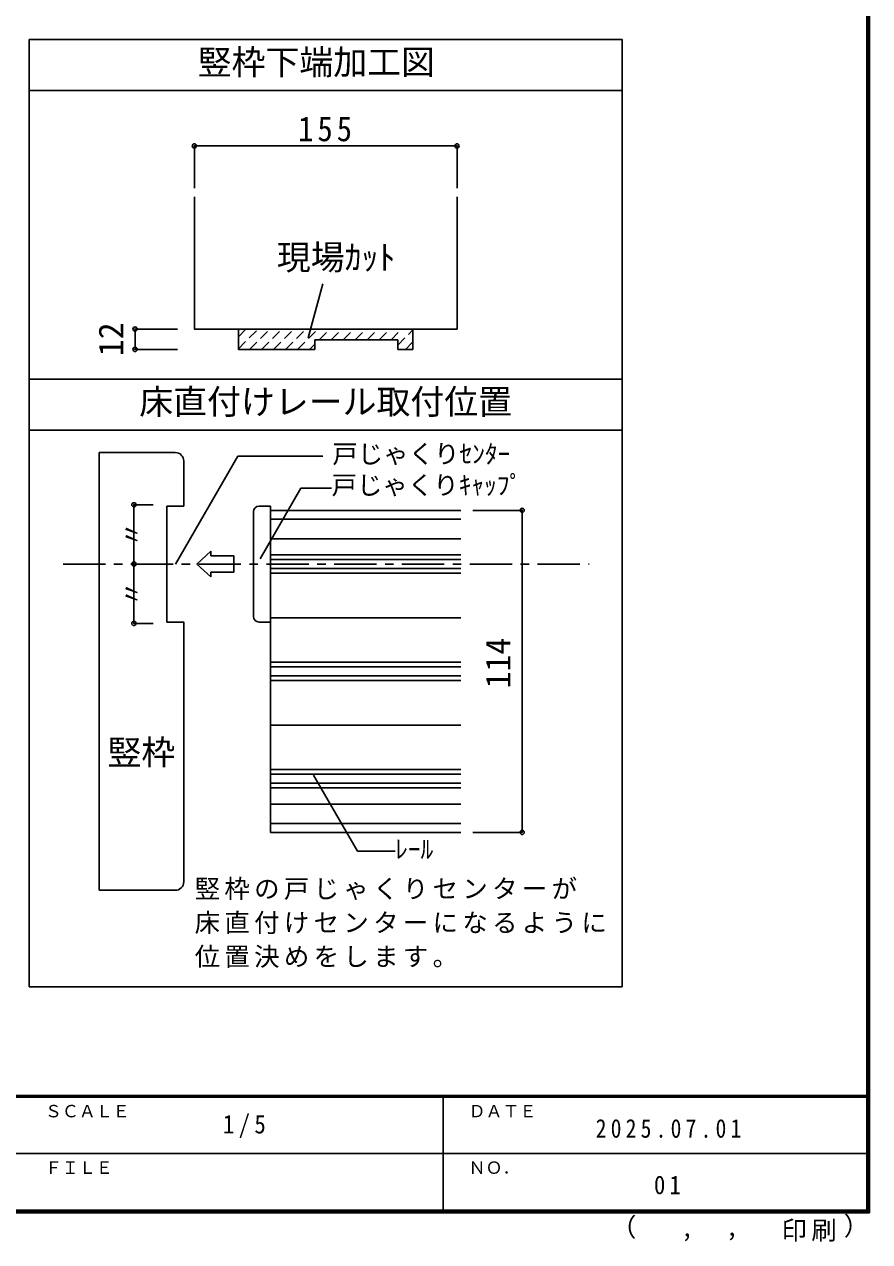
# Model space of a CAD drawing. Units: millimetres at full size, sheet at 1:5, with parts at other scales. Extents: x -973 to 977, y -718 to 696.
# Drawn here: x 478 to 977, y -718 to 0 of the extents above; entities that cross this region are included whole.
import ezdxf
from ezdxf.enums import TextEntityAlignment as Align

# ---------------------------------------------------------------- set-up
doc = ezdxf.new("R2010")
doc.units = ezdxf.units.MM
doc.header["$LTSCALE"] = 5
doc.header["$PDMODE"] = 32
doc.header["$PDSIZE"] = 2.5
doc.linetypes.add('CHAIN1', pattern=[8, 5, -1, 1, -1])
doc.linetypes.add('DASHED1', pattern=[1.8, 1.2, -0.6])
for name, color, linetype in [('0-4_枠', 3, 'Continuous'), ('0-A_文字', 7, 'Continuous'), ('0-B_寸法', 7, 'Continuous'), ('0-C_ハッチ', 4, 'Continuous'), ('2-1_通り芯', 4, 'CHAIN1'), ('2-4_枠', 3, 'Continuous'), ('2-7_金物', 7, 'Continuous'), ('2-A_寸法', 7, 'Continuous'), ('2-B_ﾊｯﾁ', 4, 'Continuous'), ('F-1_枠', 6, 'Continuous'), ('F-A_文字', 7, 'Continuous')]:
    doc.layers.add(name, color=color, linetype=linetype)
doc.styles.add('ＭＳ ゴシック', font='')
doc.styles.get('ＭＳ ゴシック').set_extended_font_data('MS Gothic')

msp = doc.modelspace()

# ---------------------------------------------------------------- linework, layer by layer
at = {"layer": '0-4_枠'}
for p, q in [((733.153, -101.21), (733.153, -179.329)), ((707.153, -179.329), (707.153, -191.329)), ((649.153, -191.329), (649.153, -185.629)), ((698.153, -185.629), (649.153, -185.629)), ((698.153, -191.329), (698.153, -185.629)), ((698.153, -191.329), (707.153, -191.329))]:
    msp.add_line(p, q, dxfattribs=at)
for points in [[(578.153, -101.21), (578.153, -179.329), (733.153, -179.329)], [(604.153, -179.329), (604.153, -191.329), (649.153, -191.329)]]:
    msp.add_lwpolyline(points, dxfattribs=at)
at = {"layer": '0-A_文字', "color": 3}
for p, q in [((480.653, -567.5), (480.653, -8.5)), ((830.653, -38.5), (480.653, -38.5)), ((830.653, -208.912), (480.653, -208.912)), ((480.653, -238.912), (830.653, -238.912)), ((480.653, -567.5), (830.653, -567.5))]:
    msp.add_line(p, q, dxfattribs=at)
at = {"layer": '0-A_文字'}
msp.add_line((645.395, -184.468), (653.904, -152.712), dxfattribs=at)
at = {"layer": '0-A_文字', "color": 3}
msp.add_lwpolyline([(830.653, -567.5), (830.653, -8.5), (480.653, -8.5)], dxfattribs=at)
at = {"layer": '0-B_寸法', "color": 4}
for p, q in [((578.153, -71.21), (733.153, -71.21)), ((578.153, -71.21), (578.153, -96.21)), ((733.153, -71.21), (733.153, -96.21)), ((543.153, -179.329), (543.153, -191.329)), ((568.153, -179.329), (543.153, -179.329)), ((568.153, -191.329), (543.153, -191.329))]:
    msp.add_line(p, q, dxfattribs=at)
at = {"layer": '0-B_寸法'}
for p in [(578.153, -71.21), (733.153, -71.21), (543.153, -179.329), (543.153, -191.329)]:
    msp.add_point(p, dxfattribs=at)
at = {"layer": '0-C_ハッチ', "linetype": 'DASHED1'}
for p, q in [((604.153, -183.819), (608.642, -179.329)), ((604.153, -190.89), (615.713, -179.329)), ((610.785, -191.329), (622.785, -179.329)), ((617.856, -191.329), (629.856, -179.329)), ((624.927, -191.329), (636.927, -179.329)), ((631.998, -191.329), (643.998, -179.329)), ((639.069, -191.329), (651.069, -179.329)), ((651.84, -185.629), (658.14, -179.329)), ((658.911, -185.629), (665.211, -179.329)), ((665.982, -185.629), (672.282, -179.329)), ((673.053, -185.629), (679.353, -179.329)), ((680.124, -185.629), (686.424, -179.329)), ((687.195, -185.629), (693.495, -179.329)), ((694.266, -185.629), (700.566, -179.329)), ((698.153, -188.813), (707.153, -179.813)), ((646.14, -191.329), (649.153, -188.316)), ((702.708, -191.329), (707.153, -186.885))]:
    msp.add_line(p, q, dxfattribs=at)
at = {"layer": '2-1_通り芯'}
msp.add_line((500.653, -318.01), (811.216, -318.01), dxfattribs=at)
at = {"layer": '2-4_枠'}
for p, q in [((566.897, -252.176), (521.897, -252.176)), ((521.897, -252.176), (521.897, -510.51)), ((571.897, -257.176), (571.897, -283.843)), ((561.897, -283.843), (571.897, -283.843)), ((561.897, -283.843), (561.897, -352.176)), ((566.897, -510.51), (521.897, -510.51))]:
    msp.add_line(p, q, dxfattribs=at)
msp.add_lwpolyline([(571.897, -505.51), (571.897, -352.176), (561.897, -352.176)], dxfattribs=at)
for centre, start, end in [((566.897, -257.176), 0.00003, 90), ((566.897, -505.51), 270, 0.00003)]:
    msp.add_arc(centre, 5, start, end, dxfattribs=at)
at = {"layer": '2-7_金物', "color": 4}
for p, q in [((612.998, -348.843), (612.998, -287.176)), ((622.998, -291.562), (735.459, -291.562)), ((622.998, -303.01), (735.459, -303.01)), ((579.584, -318.01), (587.866, -310.417)), ((587.866, -310.417), (587.866, -313.178)), ((601.44, -313.178), (587.866, -313.178)), ((601.44, -313.178), (601.44, -322.841)), ((622.998, -312.629), (735.459, -312.629)), ((579.584, -318.01), (587.866, -325.602)), ((587.866, -322.841), (587.866, -325.602)), ((601.44, -322.841), (587.866, -322.841)), ((622.998, -323.391), (735.459, -323.391)), ((616.331, -352.176), (622.998, -352.176)), ((622.998, -375.962), (735.459, -375.962)), ((622.998, -386.724), (735.459, -386.724)), ((622.998, -439.295), (735.459, -439.295)), ((622.998, -450.057), (735.459, -450.057)), ((622.998, -459.676), (735.459, -459.676)), ((622.998, -471.124), (735.459, -471.124))]:
    msp.add_line(p, q, dxfattribs=at)
at = {"layer": '2-7_金物'}
for p, q in [((622.998, -286.343), (735.459, -286.343)), ((622.998, -286.343), (622.998, -349.676)), ((622.998, -315.343), (735.459, -315.343)), ((622.998, -320.676), (735.459, -320.676)), ((622.998, -349.676), (735.459, -349.676)), ((622.998, -349.676), (622.998, -413.01)), ((622.998, -378.676), (735.459, -378.676)), ((622.998, -384.01), (735.459, -384.01)), ((622.998, -413.01), (735.459, -413.01)), ((622.998, -413.01), (622.998, -476.343)), ((622.998, -442.01), (735.459, -442.01)), ((622.998, -447.343), (735.459, -447.343)), ((622.998, -476.343), (735.459, -476.343))]:
    msp.add_line(p, q, dxfattribs=at)
at = {"layer": '2-7_金物', "color": 4}
msp.add_lwpolyline([(616.331, -283.843), (622.998, -283.843), (622.998, -352.176)], dxfattribs=at)
for centre, start, end in [((616.331, -287.176), 90, 180), ((616.331, -348.843), 180, 270)]:
    msp.add_arc(centre, 3.333, start, end, dxfattribs=at)
at = {"layer": '2-A_寸法'}
for p, q in [((567.002, -318.01), (603.802, -254.269)), ((603.802, -254.269), (653.893, -254.269)), ((616.916, -314.973), (641.001, -273.256)), ((641.001, -273.256), (659.133, -273.256)), ((648.493, -442.602), (674.4, -487.476)), ((674.4, -487.476), (696.635, -487.476))]:
    msp.add_line(p, q, dxfattribs=at)
msp.add_point((542.454, -318.01), dxfattribs=at)
at = {"layer": '2-B_ﾊｯﾁ'}
for p, q in [((542.454, -283.01), (542.454, -353.01)), ((542.454, -283.01), (553.842, -283.01)), ((542.454, -353.01), (553.842, -353.01)), ((771.593, -476.343), (742.529, -476.343))]:
    msp.add_line(p, q, dxfattribs=at)
msp.add_lwpolyline([(771.593, -476.343), (771.593, -286.343), (742.529, -286.343)], dxfattribs=at)
at = {"layer": '2-B_ﾊｯﾁ', "color": 7}
for p in [(542.454, -283.01), (771.593, -286.343), (542.454, -353.01), (771.593, -476.343)]:
    msp.add_point(p, dxfattribs=at)
at = {"layer": 'F-1_枠'}
for p, q in [((974.986, 695.833), (974.986, -700.833)), ((975.82, 695.833), (975.82, -700.833)), ((976.653, 695.833), (976.653, -700.833)), ((976.653, -631.667), (-973.347, -631.667)), ((976.653, -632.5), (-973.347, -632.5)), ((724.986, -632.5), (724.986, -699.167)), ((1.653, -665.833), (974.986, -665.834)), ((976.653, -699.167), (-973.347, -699.167)), ((976.653, -700), (-973.347, -700)), ((976.653, -700.833), (-973.347, -700.833))]:
    msp.add_line(p, q, dxfattribs=at)

# ---------------------------------------------------------------- texts
at = {"layer": '0-A_文字', "style": 'ＭＳ ゴシック'}
for s, p in [('竪枠下端加工図', (580.118, -33.5)), ('現場ｶｯﾄ', (626.814, -148.668)), ('床直付けレール取付位置', (545.653, -233.912))]:
    msp.add_text(s, height=14.66, dxfattribs=at).set_placement(p, align=Align.BOTTOM_LEFT)
at = {"layer": '0-B_寸法', "style": 'ＭＳ ゴシック'}
msp.add_text('12', height=14.66, rotation=90, dxfattribs=at).set_placement((540.653, -195.329), align=Align.BOTTOM_LEFT)
at = {"layer": '0-B_寸法', "insert": (639.403, -68.71), "char_height": 14.66, "attachment_point": 7, "style": 'ＭＳ ゴシック'}
msp.add_mtext('\\T1.27;\\W0.9;155', dxfattribs=at)
at = {"layer": '2-A_寸法', "style": 'ＭＳ ゴシック'}
for s, height, p in [('戸じゃくりｾﾝﾀｰ', 11, (659.594, -261.769)), ('戸じゃくりｷｬｯﾌﾟ', 11, (659.133, -280.211)), ('竪枠', 14.66, (526.897, -440.777)), ('ﾚｰﾙ', 11, (696.635, -494.976))]:
    msp.add_text(s, height=height, dxfattribs=at).set_placement(p, align=Align.BOTTOM_LEFT)
for p in [(549.954, -308.01), (549.954, -343.01)]:
    msp.add_text('〃', height=11, rotation=90, dxfattribs=at).set_placement(p, align=Align.BOTTOM_LEFT)
at = {"layer": '2-A_寸法', "char_height": 11, "attachment_point": 7, "style": 'ＭＳ ゴシック'}
for s, insert in [('\\T1.17;竪枠の戸じゃくりセンターが', (578.311, -516.308)), ('\\T1.17;床直付けセンターになるように', (578.311, -536.308)), ('\\T1.17;位置決めをします。', (578.311, -556.308))]:
    msp.add_mtext(s, dxfattribs=dict(at, insert=insert))
at = {"layer": '2-B_ﾊｯﾁ', "color": 7, "style": 'ＭＳ ゴシック'}
msp.add_text('114', height=14.66, rotation=90, dxfattribs=at).set_placement((769.093, -391.343), align=Align.BOTTOM_LEFT)
at = {"layer": 'F-A_文字', "style": 'ＭＳ ゴシック'}
for s, height, p in [('ＳＣＡＬＥ', 7.331, (489.986, -646.667)), ('ＤＡＴＥ', 7.331, (739.986, -646.667)), ('ＦＩＬＥ', 7.331, (489.986, -680)), ('ＮＯ．', 7.331, (739.986, -680.001)), ('（', 11, (823.992, -718.052)), ('）', 11, (961.387, -717.355)), (',', 11, (865.199, -718.052)), (',', 11, (891.686, -717.588))]:
    msp.add_text(s, height=height, dxfattribs=at).set_placement(p, align=Align.BOTTOM_LEFT)
at = {"layer": 'F-A_文字', "char_height": 11, "attachment_point": 7, "style": 'ＭＳ ゴシック'}
for s, insert in [('\\T1.38;\\W0.9;1/5', (594.986, -656.667)), ('\\T1.39;\\W0.85;2025.07.01', (814.986, -656.667)), ('\\T1.36;\\W0.9;01', (849.361, -690.001)), ('\\T1.17;印刷', (924.678, -717.82))]:
    msp.add_mtext(s, dxfattribs=dict(at, insert=insert))

doc.saveas('drawing.dxf')
